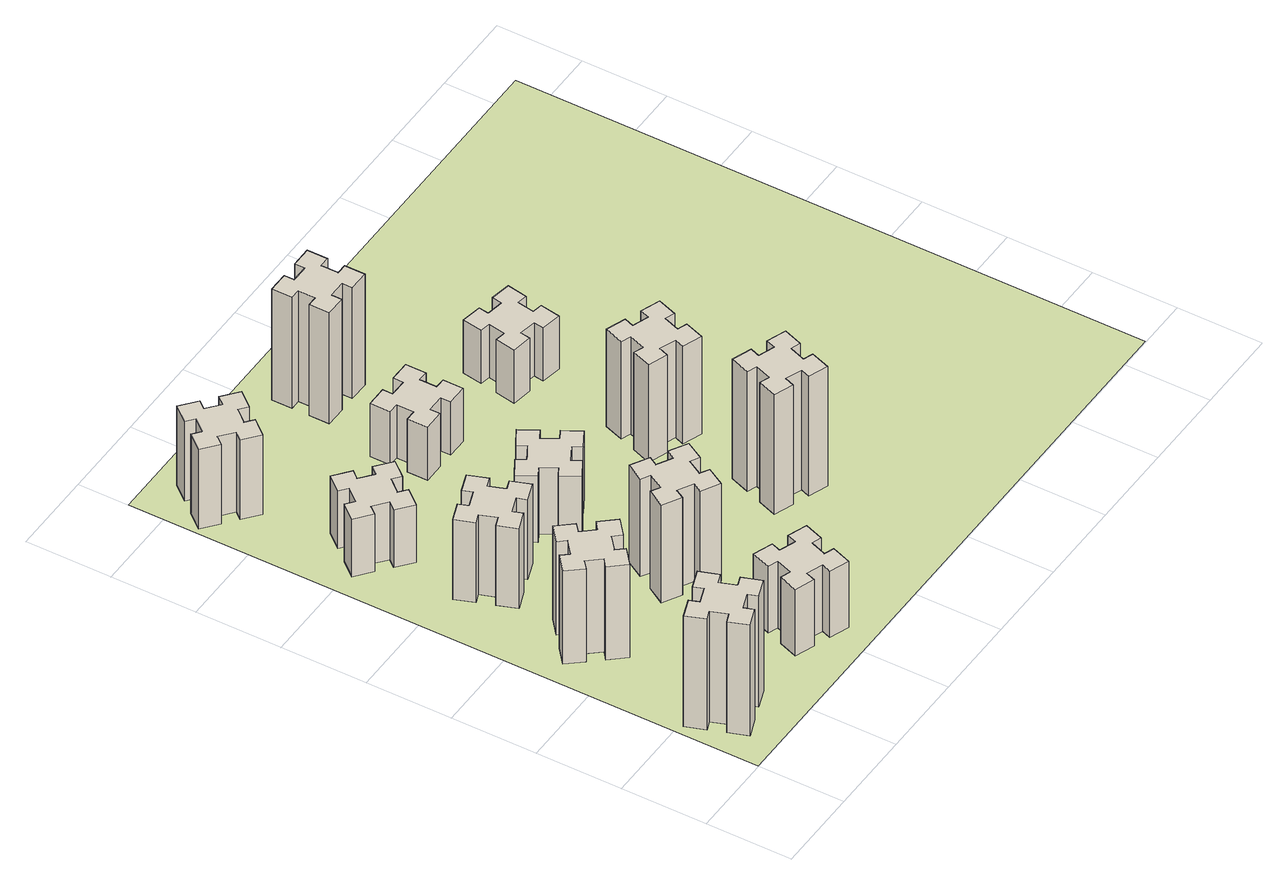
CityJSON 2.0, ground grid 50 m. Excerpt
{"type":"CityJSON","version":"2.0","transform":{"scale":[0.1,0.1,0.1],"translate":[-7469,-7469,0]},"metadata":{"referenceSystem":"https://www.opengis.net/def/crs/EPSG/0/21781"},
"CityObjects":{
"building1":{"type":"Building","attributes":{"class":"1000","function":"1000","usage":"1000","yearOfConstruction":2016,"roofType":"1000","measuredHeight":75,"storeysAboveGround":30,"storeysBelowGround":0},"geometry":[{"type":"Solid","lod":"1","boundaries":[[[[0,1,2,3,4,5,6,7,8,9,10,11,12,13,14,15,16,17,18,19]],[[17,16,20,21]],[[16,15,22,20]],[[15,14,23,22]],[[14,13,24,23]],[[13,12,25,24]],[[12,11,26,25]],[[11,10,27,26]],[[10,9,28,27]],[[9,8,29,28]],[[8,7,30,29]],[[7,6,31,30]],[[6,5,32,31]],[[5,4,33,32]],[[4,3,34,33]],[[3,2,35,34]],[[2,1,36,35]],[[1,0,37,36]],[[0,19,38,37]],[[19,18,39,38]],[[18,17,21,39]],[[24,25,26,27,28,29,30,31,32,33,34,35,36,37,38,39,21,20,22,23]]]]}]},
"building2":{"type":"Building","attributes":{"class":"1000","function":"1000","usage":"1000","yearOfConstruction":2016,"roofType":"1000","measuredHeight":63,"storeysAboveGround":30,"storeysBelowGround":0},"geometry":[{"type":"Solid","lod":"1","boundaries":[[[[40,41,42,43,44,45,46,47,48,49,50,51,52,53,54,55,56,57,58,59]],[[57,56,60,61]],[[56,55,62,60]],[[55,54,63,62]],[[54,53,64,63]],[[53,52,65,64]],[[52,51,66,65]],[[51,50,67,66]],[[50,49,68,67]],[[49,48,69,68]],[[48,47,70,69]],[[47,46,71,70]],[[46,45,72,71]],[[45,44,73,72]],[[44,43,74,73]],[[43,42,75,74]],[[42,41,76,75]],[[41,40,77,76]],[[40,59,78,77]],[[59,58,79,78]],[[58,57,61,79]],[[64,65,66,67,68,69,70,71,72,73,74,75,76,77,78,79,61,60,62,63]]]]}]},
"building3":{"type":"Building","attributes":{"class":"1000","function":"1000","usage":"1000","yearOfConstruction":2016,"roofType":"1000","measuredHeight":54,"storeysAboveGround":30,"storeysBelowGround":0},"geometry":[{"type":"Solid","lod":"1","boundaries":[[[[80,81,82,83,84,85,86,87,88,89,90,91,92,93,94,95,96,97,98,99]],[[97,96,100,101]],[[96,95,102,100]],[[95,94,103,102]],[[94,93,104,103]],[[93,92,105,104]],[[92,91,106,105]],[[91,90,107,106]],[[90,89,108,107]],[[89,88,109,108]],[[88,87,110,109]],[[87,86,111,110]],[[86,85,112,111]],[[85,84,113,112]],[[84,83,114,113]],[[83,82,115,114]],[[82,81,116,115]],[[81,80,117,116]],[[80,99,118,117]],[[99,98,119,118]],[[98,97,101,119]],[[104,105,106,107,108,109,110,111,112,113,114,115,116,117,118,119,101,100,102,103]]]]}]},
"building4":{"type":"Building","attributes":{"class":"1000","function":"1000","usage":"1000","yearOfConstruction":2016,"roofType":"1000","measuredHeight":39,"storeysAboveGround":30,"storeysBelowGround":0},"geometry":[{"type":"Solid","lod":"1","boundaries":[[[[120,121,122,123,124,125,126,127,128,129,130,131,132,133,134,135,136,137,138,139]],[[137,136,140,141]],[[136,135,142,140]],[[135,134,143,142]],[[134,133,144,143]],[[133,132,145,144]],[[132,131,146,145]],[[131,130,147,146]],[[130,129,148,147]],[[129,128,149,148]],[[128,127,150,149]],[[127,126,151,150]],[[126,125,152,151]],[[125,124,153,152]],[[124,123,154,153]],[[123,122,155,154]],[[122,121,156,155]],[[121,120,157,156]],[[120,139,158,157]],[[139,138,159,158]],[[138,137,141,159]],[[144,145,146,147,148,149,150,151,152,153,154,155,156,157,158,159,141,140,142,143]]]]}]},
"building5":{"type":"Building","attributes":{"class":"1000","function":"1000","usage":"1000","yearOfConstruction":2016,"roofType":"1000","measuredHeight":45,"storeysAboveGround":30,"storeysBelowGround":0},"geometry":[{"type":"Solid","lod":"1","boundaries":[[[[160,161,162,163,164,165,166,167,168,169,170,171,172,173,174,175,176,177,178,179]],[[177,176,180,181]],[[176,175,182,180]],[[175,174,183,182]],[[174,173,184,183]],[[173,172,185,184]],[[172,171,186,185]],[[171,170,187,186]],[[170,169,188,187]],[[169,168,189,188]],[[168,167,190,189]],[[167,166,191,190]],[[166,165,192,191]],[[165,164,193,192]],[[164,163,194,193]],[[163,162,195,194]],[[162,161,196,195]],[[161,160,197,196]],[[160,179,198,197]],[[179,178,199,198]],[[178,177,181,199]],[[184,185,186,187,188,189,190,191,192,193,194,195,196,197,198,199,181,180,182,183]]]]}]},
"building6":{"type":"Building","attributes":{"class":"1000","function":"1000","usage":"1000","yearOfConstruction":2016,"roofType":"1000","measuredHeight":54,"storeysAboveGround":30,"storeysBelowGround":0},"geometry":[{"type":"Solid","lod":"1","boundaries":[[[[200,201,202,203,204,205,206,207,208,209,210,211,212,213,214,215,216,217,218,219]],[[217,216,220,221]],[[216,215,222,220]],[[215,214,223,222]],[[214,213,224,223]],[[213,212,225,224]],[[212,211,226,225]],[[211,210,227,226]],[[210,209,228,227]],[[209,208,229,228]],[[208,207,230,229]],[[207,206,231,230]],[[206,205,232,231]],[[205,204,233,232]],[[204,203,234,233]],[[203,202,235,234]],[[202,201,236,235]],[[201,200,237,236]],[[200,219,238,237]],[[219,218,239,238]],[[218,217,221,239]],[[224,225,226,227,228,229,230,231,232,233,234,235,236,237,238,239,221,220,222,223]]]]}]},
"building7":{"type":"Building","attributes":{"class":"1000","function":"1000","usage":"1000","yearOfConstruction":2016,"roofType":"1000","measuredHeight":66,"storeysAboveGround":30,"storeysBelowGround":0},"geometry":[{"type":"Solid","lod":"1","boundaries":[[[[240,241,242,243,244,245,246,247,248,249,250,251,252,253,254,255,256,257,258,259]],[[257,256,260,261]],[[256,255,262,260]],[[255,254,263,262]],[[254,253,264,263]],[[253,252,265,264]],[[252,251,266,265]],[[251,250,267,266]],[[250,249,268,267]],[[249,248,269,268]],[[248,247,270,269]],[[247,246,271,270]],[[246,245,272,271]],[[245,244,273,272]],[[244,243,274,273]],[[243,242,275,274]],[[242,241,276,275]],[[241,240,277,276]],[[240,259,278,277]],[[259,258,279,278]],[[258,257,261,279]],[[264,265,266,267,268,269,270,271,272,273,274,275,276,277,278,279,261,260,262,263]]]]}]},
"building8":{"type":"Building","attributes":{"class":"1000","function":"1000","usage":"1000","yearOfConstruction":2016,"roofType":"1000","measuredHeight":45,"storeysAboveGround":30,"storeysBelowGround":0},"geometry":[{"type":"Solid","lod":"1","boundaries":[[[[280,281,282,283,284,285,286,287,288,289,290,291,292,293,294,295,296,297,298,299]],[[297,296,300,301]],[[296,295,302,300]],[[295,294,303,302]],[[294,293,304,303]],[[293,292,305,304]],[[292,291,306,305]],[[291,290,307,306]],[[290,289,308,307]],[[289,288,309,308]],[[288,287,310,309]],[[287,286,311,310]],[[286,285,312,311]],[[285,284,313,312]],[[284,283,314,313]],[[283,282,315,314]],[[282,281,316,315]],[[281,280,317,316]],[[280,299,318,317]],[[299,298,319,318]],[[298,297,301,319]],[[304,305,306,307,308,309,310,311,312,313,314,315,316,317,318,319,301,300,302,303]]]]}]},
"building9":{"type":"Building","attributes":{"class":"1000","function":"1000","usage":"1000","yearOfConstruction":2016,"roofType":"1000","measuredHeight":36,"storeysAboveGround":30,"storeysBelowGround":0},"geometry":[{"type":"Solid","lod":"1","boundaries":[[[[320,321,322,323,324,325,326,327,328,329,330,331,332,333,334,335,336,337,338,339]],[[337,336,340,341]],[[336,335,342,340]],[[335,334,343,342]],[[334,333,344,343]],[[333,332,345,344]],[[332,331,346,345]],[[331,330,347,346]],[[330,329,348,347]],[[329,328,349,348]],[[328,327,350,349]],[[327,326,351,350]],[[326,325,352,351]],[[325,324,353,352]],[[324,323,354,353]],[[323,322,355,354]],[[322,321,356,355]],[[321,320,357,356]],[[320,339,358,357]],[[339,338,359,358]],[[338,337,341,359]],[[344,345,346,347,348,349,350,351,352,353,354,355,356,357,358,359,341,340,342,343]]]]}]},
"building10":{"type":"Building","attributes":{"class":"1000","function":"1000","usage":"1000","yearOfConstruction":2016,"roofType":"1000","measuredHeight":81,"storeysAboveGround":30,"storeysBelowGround":0},"geometry":[{"type":"Solid","lod":"1","boundaries":[[[[360,361,362,363,364,365,366,367,368,369,370,371,372,373,374,375,376,377,378,379]],[[377,376,380,381]],[[376,375,382,380]],[[375,374,383,382]],[[374,373,384,383]],[[373,372,385,384]],[[372,371,386,385]],[[371,370,387,386]],[[370,369,388,387]],[[369,368,389,388]],[[368,367,390,389]],[[367,366,391,390]],[[366,365,392,391]],[[365,364,393,392]],[[364,363,394,393]],[[363,362,395,394]],[[362,361,396,395]],[[361,360,397,396]],[[360,379,398,397]],[[379,378,399,398]],[[378,377,381,399]],[[384,385,386,387,388,389,390,391,392,393,394,395,396,397,398,399,381,380,382,383]]]]}]},
"building11":{"type":"Building","attributes":{"class":"1000","function":"1000","usage":"1000","yearOfConstruction":2016,"roofType":"1000","measuredHeight":75,"storeysAboveGround":30,"storeysBelowGround":0},"geometry":[{"type":"Solid","lod":"1","boundaries":[[[[400,401,402,403,404,405,406,407,408,409,410,411,412,413,414,415,416,417,418,419]],[[417,416,420,421]],[[416,415,422,420]],[[415,414,423,422]],[[414,413,424,423]],[[413,412,425,424]],[[412,411,426,425]],[[411,410,427,426]],[[410,409,428,427]],[[409,408,429,428]],[[408,407,430,429]],[[407,406,431,430]],[[406,405,432,431]],[[405,404,433,432]],[[404,403,434,433]],[[403,402,435,434]],[[402,401,436,435]],[[401,400,437,436]],[[400,419,438,437]],[[419,418,439,438]],[[418,417,421,439]],[[424,425,426,427,428,429,430,431,432,433,434,435,436,437,438,439,421,420,422,423]]]]}]},
"building12":{"type":"Building","attributes":{"class":"1000","function":"1000","usage":"1000","yearOfConstruction":2016,"roofType":"1000","measuredHeight":66,"storeysAboveGround":30,"storeysBelowGround":0},"geometry":[{"type":"Solid","lod":"1","boundaries":[[[[440,441,442,443,444,445,446,447,448,449,450,451,452,453,454,455,456,457,458,459]],[[457,456,460,461]],[[456,455,462,460]],[[455,454,463,462]],[[454,453,464,463]],[[453,452,465,464]],[[452,451,466,465]],[[451,450,467,466]],[[450,449,468,467]],[[449,448,469,468]],[[448,447,470,469]],[[447,446,471,470]],[[446,445,472,471]],[[445,444,473,472]],[[444,443,474,473]],[[443,442,475,474]],[[442,441,476,475]],[[441,440,477,476]],[[440,459,478,477]],[[459,458,479,478]],[[458,457,461,479]],[[464,465,466,467,468,469,470,471,472,473,474,475,476,477,478,479,461,460,462,463]]]]}]},
"building13":{"type":"Building","attributes":{"class":"1000","function":"1000","usage":"1000","yearOfConstruction":2016,"roofType":"1000","measuredHeight":36,"storeysAboveGround":30,"storeysBelowGround":0},"geometry":[{"type":"Solid","lod":"1","boundaries":[[[[480,481,482,483,484,485,486,487,488,489,490,491,492,493,494,495,496,497,498,499]],[[497,496,500,501]],[[496,495,502,500]],[[495,494,503,502]],[[494,493,504,503]],[[493,492,505,504]],[[492,491,506,505]],[[491,490,507,506]],[[490,489,508,507]],[[489,488,509,508]],[[488,487,510,509]],[[487,486,511,510]],[[486,485,512,511]],[[485,484,513,512]],[[484,483,514,513]],[[483,482,515,514]],[[482,481,516,515]],[[481,480,517,516]],[[480,499,518,517]],[[499,498,519,518]],[[498,497,501,519]],[[504,505,506,507,508,509,510,511,512,513,514,515,516,517,518,519,501,500,502,503]]]]}]},
"landuse1":{"type":"LandUse","attributes":{"name":"plot1","function":"1010"},"geometry":[{"type":"MultiSurface","lod":"1","boundaries":[[[520,521,522,523]]]}]}
},
"vertices":[
[396,366,0],[362,460,0],[418,480,0],[377,593,0],[264,552,0],[285,496,0],[191,462,0],[170,518,0],[57,477,0],[99,364,0],[155,385,0],[189,291,0],[133,270,0],[174,157,0],[287,199,0],[266,255,0],[360,289,0],[380,233,0],[493,274,0],[452,387,0],[360,289,750],[380,233,750],[266,255,750],[287,199,750],[174,157,750],[133,270,750],[189,291,750],[155,385,750],[99,364,750],[57,477,750],[170,518,750],[191,462,750],[285,496,750],[264,552,750],[377,593,750],[418,480,750],[362,460,750],[396,366,750],[452,387,750],[493,274,750],
[343,1332,0],[266,1267,0],[228,1313,0],[136,1236,0],[213,1144,0],[259,1183,0],[323,1106,0],[277,1068,0],[354,976,0],[446,1053,0],[408,1099,0],[484,1163,0],[523,1117,0],[615,1194,0],[538,1286,0],[492,1248,0],[427,1324,0],[473,1363,0],[396,1455,0],[304,1378,0],[427,1324,630],[473,1363,630],[492,1248,630],[538,1286,630],[615,1194,630],[523,1117,630],[484,1163,630],[408,1099,630],[446,1053,630],[354,976,630],[277,1068,630],[323,1106,630],[259,1183,630],[213,1144,630],[136,1236,630],[228,1313,630],[266,1267,630],[343,1332,630],[304,1378,630],[396,1455,630],
[355,1865,0],[389,1771,0],[333,1750,0],[374,1637,0],[487,1679,0],[466,1735,0],[560,1769,0],[580,1713,0],[693,1754,0],[652,1867,0],[596,1846,0],[562,1940,0],[618,1960,0],[577,2073,0],[464,2032,0],[485,1976,0],[391,1942,0],[370,1998,0],[257,1957,0],[299,1844,0],[391,1942,540],[370,1998,540],[485,1976,540],[464,2032,540],[577,2073,540],[618,1960,540],[562,1940,540],[596,1846,540],[652,1867,540],[693,1754,540],[580,1713,540],[560,1769,540],[466,1735,540],[487,1679,540],[374,1637,540],[333,1750,540],[389,1771,540],[355,1865,540],[299,1844,540],[257,1957,540],
[427,2386,0],[492,2463,0],[538,2424,0],[615,2516,0],[523,2593,0],[484,2547,0],[408,2612,0],[446,2658,0],[354,2735,0],[277,2643,0],[323,2604,0],[259,2528,0],[213,2566,0],[136,2474,0],[228,2397,0],[266,2443,0],[343,2379,0],[304,2333,0],[396,2256,0],[473,2348,0],[343,2379,390],[304,2333,390],[266,2443,390],[228,2397,390],[136,2474,390],[213,2566,390],[259,2528,390],[323,2604,390],[277,2643,390],[354,2735,390],[446,2658,390],[408,2612,390],[484,2547,390],[523,2593,390],[615,2516,390],[538,2424,390],[492,2463,390],[427,2386,390],[473,2348,390],[396,2256,390],
[1100,462,0],[1006,496,0],[1027,552,0],[914,593,0],[873,480,0],[929,460,0],[895,366,0],[839,387,0],[797,274,0],[910,233,0],[931,289,0],[1025,255,0],[1004,199,0],[1117,157,0],[1158,270,0],[1102,291,0],[1136,385,0],[1192,364,0],[1233,477,0],[1120,518,0],[1136,385,450],[1192,364,450],[1102,291,450],[1158,270,450],[1117,157,450],[1004,199,450],[1025,255,450],[931,289,450],[910,233,450],[797,274,450],[839,387,450],[895,366,450],[929,460,450],[873,480,450],[914,593,450],[1027,552,450],[1006,496,450],[1100,462,450],[1120,518,450],[1233,477,450],
[166,3283,0],[243,3219,0],[204,3173,0],[296,3096,0],[373,3188,0],[327,3226,0],[392,3303,0],[438,3264,0],[515,3356,0],[423,3433,0],[384,3387,0],[308,3452,0],[346,3498,0],[254,3575,0],[177,3483,0],[223,3444,0],[159,3368,0],[113,3406,0],[36,3314,0],[128,3237,0],[159,3368,540],[113,3406,540],[223,3444,540],[177,3483,540],[254,3575,540],[346,3498,540],[308,3452,540],[384,3387,540],[423,3433,540],[515,3356,540],[438,3264,540],[392,3303,540],[327,3226,540],[373,3188,540],[296,3096,540],[204,3173,540],[243,3219,540],[166,3283,540],[128,3237,540],[36,3314,540],
[1086,1017,0],[1136,1104,0],[1188,1074,0],[1248,1178,0],[1144,1238,0],[1114,1186,0],[1027,1236,0],[1057,1288,0],[953,1348,0],[893,1244,0],[945,1214,0],[895,1127,0],[843,1157,0],[783,1053,0],[887,993,0],[917,1045,0],[1004,995,0],[974,943,0],[1078,883,0],[1138,987,0],[1004,995,660],[974,943,660],[917,1045,660],[887,993,660],[783,1053,660],[843,1157,660],[895,1127,660],[945,1214,660],[893,1244,660],[953,1348,660],[1057,1288,660],[1027,1236,660],[1114,1186,660],[1144,1238,660],[1248,1178,660],[1188,1074,660],[1136,1104,660],[1086,1017,660],[1138,987,660],[1078,883,660],
[1136,1867,0],[1086,1954,0],[1138,1984,0],[1078,2088,0],[974,2028,0],[1004,1976,0],[917,1926,0],[887,1978,0],[783,1918,0],[843,1814,0],[895,1844,0],[945,1757,0],[893,1727,0],[953,1623,0],[1057,1683,0],[1027,1735,0],[1114,1785,0],[1144,1733,0],[1248,1793,0],[1188,1897,0],[1114,1785,450],[1144,1733,450],[1027,1735,450],[1057,1683,450],[953,1623,450],[893,1727,450],[945,1757,450],[895,1844,450],[843,1814,450],[783,1918,450],[887,1978,450],[917,1926,450],[1004,1976,450],[974,2028,450],[1078,2088,450],[1138,1984,450],[1086,1954,450],[1136,1867,450],[1188,1897,450],[1248,1793,450],
[1225,2645,0],[1225,2745,0],[1285,2745,0],[1285,2865,0],[1165,2865,0],[1165,2805,0],[1065,2805,0],[1065,2865,0],[945,2865,0],[945,2745,0],[1005,2745,0],[1005,2645,0],[945,2645,0],[945,2525,0],[1065,2525,0],[1065,2585,0],[1165,2585,0],[1165,2525,0],[1285,2525,0],[1285,2645,0],[1165,2585,360],[1165,2525,360],[1065,2585,360],[1065,2525,360],[945,2525,360],[945,2645,360],[1005,2645,360],[1005,2745,360],[945,2745,360],[945,2865,360],[1065,2865,360],[1065,2805,360],[1165,2805,360],[1165,2865,360],[1285,2865,360],[1285,2745,360],[1225,2745,360],[1225,2645,360],[1285,2645,360],[1285,2525,360],
[1771,929,0],[1865,895,0],[1844,839,0],[1957,797,0],[1998,910,0],[1942,931,0],[1976,1025,0],[2032,1004,0],[2073,1117,0],[1960,1158,0],[1940,1102,0],[1846,1136,0],[1867,1192,0],[1754,1233,0],[1713,1120,0],[1769,1100,0],[1735,1006,0],[1679,1027,0],[1637,914,0],[1750,873,0],[1735,1006,810],[1679,1027,810],[1769,1100,810],[1713,1120,810],[1754,1233,810],[1867,1192,810],[1846,1136,810],[1940,1102,810],[1960,1158,810],[2073,1117,810],[2032,1004,810],[1976,1025,810],[1942,931,810],[1998,910,810],[1957,797,810],[1844,839,810],[1865,895,810],[1771,929,810],[1750,873,810],[1637,914,810],
[1325,3285,0],[1325,3385,0],[1385,3385,0],[1385,3505,0],[1265,3505,0],[1265,3445,0],[1165,3445,0],[1165,3505,0],[1045,3505,0],[1045,3385,0],[1105,3385,0],[1105,3285,0],[1045,3285,0],[1045,3165,0],[1165,3165,0],[1165,3225,0],[1265,3225,0],[1265,3165,0],[1385,3165,0],[1385,3285,0],[1265,3225,750],[1265,3165,750],[1165,3225,750],[1165,3165,750],[1045,3165,750],[1045,3285,750],[1105,3285,750],[1105,3385,750],[1045,3385,750],[1045,3505,750],[1165,3505,750],[1165,3445,750],[1265,3445,750],[1265,3505,750],[1385,3505,750],[1385,3385,750],[1325,3385,750],[1325,3285,750],[1385,3285,750],[1385,3165,750],
[1940,1842,0],[1846,1876,0],[1867,1932,0],[1754,1973,0],[1713,1860,0],[1769,1840,0],[1735,1746,0],[1679,1767,0],[1637,1654,0],[1750,1613,0],[1771,1669,0],[1865,1635,0],[1844,1579,0],[1957,1537,0],[1998,1650,0],[1942,1671,0],[1976,1765,0],[2032,1744,0],[2073,1857,0],[1960,1898,0],[1976,1765,660],[2032,1744,660],[1942,1671,660],[1998,1650,660],[1957,1537,660],[1844,1579,660],[1865,1635,660],[1771,1669,660],[1750,1613,660],[1637,1654,660],[1679,1767,660],[1735,1746,660],[1769,1840,660],[1713,1860,660],[1754,1973,660],[1867,1932,660],[1846,1876,660],[1940,1842,660],[1960,1898,660],[2073,1857,660],
[1924,2695,0],[1825,2712,0],[1836,2771,0],[1717,2792,0],[1697,2674,0],[1756,2664,0],[1738,2565,0],[1679,2576,0],[1658,2457,0],[1777,2437,0],[1787,2496,0],[1885,2478,0],[1875,2419,0],[1993,2398,0],[2014,2517,0],[1955,2527,0],[1972,2625,0],[2031,2615,0],[2052,2733,0],[1934,2754,0],[1972,2625,360],[2031,2615,360],[1955,2527,360],[2014,2517,360],[1993,2398,360],[1875,2419,360],[1885,2478,360],[1787,2496,360],[1777,2437,360],[1658,2457,360],[1679,2576,360],[1738,2565,360],[1756,2664,360],[1697,2674,360],[1717,2792,360],[1836,2771,360],[1825,2712,360],[1924,2695,360],[1934,2754,360],[2052,2733,360],
[5,3705,0],[3705,3705,0],[3705,5,0],[5,5,0]
]}
